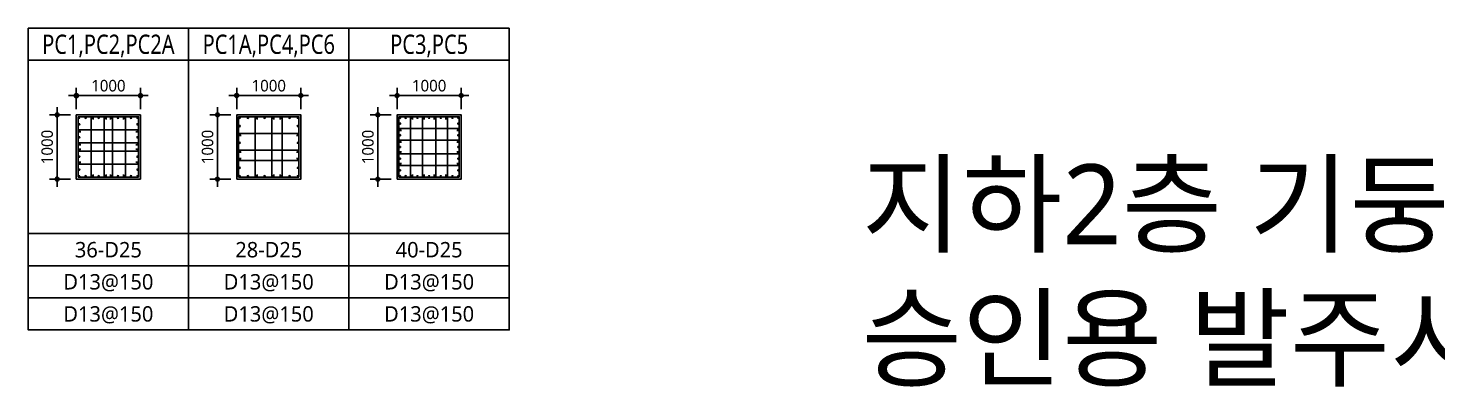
# Model space of a CAD drawing. Header units: millimetres. Extents: x 262481 to 2519995, y -394348 to 364571.
# Drawn here: x 466843 to 488817, y -196320 to -190735 of the extents above; entities that cross this region are included whole.
import ezdxf
from ezdxf.enums import TextEntityAlignment as Align

# ---------------------------------------------------------------- set-up
doc = ezdxf.new("R2010")
doc.units = ezdxf.units.MM
doc.header["$LTSCALE"] = 65
doc.layers.get('Defpoints').update_dxf_attribs({"color": 145})
for name, color, linetype in [('AMAC-TITLE', 7, 'Continuous'), ('BAR', 2, 'Continuous'), ('BARR', 1, 'Continuous'), ('DIM', 7, 'Continuous'), ('ELE', 7, 'Continuous'), ('HOOP', 2, 'Continuous'), ('LEADER', 7, 'Continuous'), ('기둥부호', 1, 'Continuous')]:
    doc.layers.add(name, color=color, linetype=linetype)
doc.layers.add('TEXT', color=3, linetype='Continuous', lineweight=9)
doc.styles.add('돋움', font='malgun.ttf')
doc.styles.add('맑은고딕', font='malgun.ttf')
doc.dimstyles.new('DIM_40', dxfattribs={"dimscale": 40, "dimtxt": 3, "dimasz": 1, "dimexe": 2, "dimexo": 1.5, "dimgap": 1, "dimtad": 1, "dimdec": 0, "dimzin": 0, "dimdsep": 46, "dimtxsty": '맑은고딕', "dimblk1": 'DIMDOT', "dimblk2": 'DIMDOT', "dimsah": 1, "dimcen": 0.09, "dimdle": 2, "dimclrd": 7, "dimclre": 7, "dimclrt": 6, "dimadec": 0, "dimazin": 0, "dimtfac": 1, "dimtdec": 0, "dimtix": 1, "dimtmove": 2, "dimatfit": 3, "dimldrblk": 'DIMDOT', "dimfxl": 0, "dimtolj": 1, "dimtzin": 0, "dimarcsym": 0})

# ---------------------------------------------------------------- blocks, each defined once
blk = doc.blocks.new('DIMDOT')
at = {"layer": 'DIM', "linetype": 'Continuous'}
blk.add_line((-2, 0), (2, 0), dxfattribs=at)
for radius in [0.5, 0.25]:
    blk.add_circle((0, 0), radius, dxfattribs=at)
blk = doc.blocks.new('*D20')
at = {"layer": 'Defpoints', "color": 0, "transparency": 16777216}
for p in [(467293, -192085), (467593, -192085), (467593, -193085)]:
    blk.add_point(p, dxfattribs=at)
at = {"layer": 'DIM', "color": 7, "lineweight": -2, "transparency": 16777216}
for p, q in [((467503, -192085), (467173, -192085)), ((467293, -193025), (467293, -192145)), ((467503, -193085), (467173, -193085))]:
    blk.add_line(p, q, dxfattribs=at)
at = {"layer": 'DIM', "color": 7, "lineweight": -2, "transparency": 16777216, "xscale": 60, "yscale": 60, "zscale": 60}
for p, rotation in [((467293, -192085), 90), ((467293, -193085), 270)]:
    blk.add_blockref('DIMDOT', p, dxfattribs=dict(at, rotation=rotation))
at = {"layer": 'DIM', "color": 6, "transparency": 16777216, "insert": (467139, -192585), "char_height": 180, "attachment_point": 5, "rotation": 90, "style": '맑은고딕'}
blk.add_mtext('\\A1;1000', dxfattribs=at)
blk = doc.blocks.new('*D21')
at = {"layer": 'Defpoints', "color": 0, "transparency": 16777216}
for p in [(467593, -191785), (467593, -192085), (468593, -192085)]:
    blk.add_point(p, dxfattribs=at)
at = {"layer": 'DIM', "color": 7, "lineweight": -2, "transparency": 16777216}
for p, q in [((467593, -191995), (467593, -191665)), ((468533, -191785), (467653, -191785)), ((468593, -191995), (468593, -191665))]:
    blk.add_line(p, q, dxfattribs=at)
at = {"layer": 'DIM', "color": 7, "lineweight": -2, "transparency": 16777216, "xscale": 60, "yscale": 60, "zscale": 60, "rotation": 180}
blk.add_blockref('DIMDOT', (467593, -191785), dxfattribs=at)
at = {"layer": 'DIM', "color": 7, "lineweight": -2, "transparency": 16777216, "xscale": 60, "yscale": 60, "zscale": 60}
blk.add_blockref('DIMDOT', (468593, -191785), dxfattribs=at)
at = {"layer": 'DIM', "color": 6, "transparency": 16777216, "insert": (468093, -191631), "char_height": 180, "attachment_point": 5, "style": '맑은고딕'}
blk.add_mtext('\\A1;1000', dxfattribs=at)
blk = doc.blocks.new('BAR')
at = {"layer": 'BARR'}
h = blk.add_hatch(color=256, dxfattribs=at)
edge = h.paths.add_edge_path()
edge.add_arc((0, 0), 15, 0, 360)
blk.add_circle((0, 0), 15, dxfattribs=at)
blk = doc.blocks.new('*D25')
at = {"layer": 'Defpoints', "color": 0, "transparency": 16777216}
for p in [(450, 3350), (750, 3350), (750, 2350)]:
    blk.add_point(p, dxfattribs=at)
at = {"layer": 'DIM', "color": 7, "lineweight": -2, "transparency": 16777216}
for p, q in [((660, 3350), (330, 3350)), ((450, 2410), (450, 3290)), ((660, 2350), (330, 2350))]:
    blk.add_line(p, q, dxfattribs=at)
at = {"layer": 'DIM', "color": 7, "lineweight": -2, "transparency": 16777216, "xscale": 60, "yscale": 60, "zscale": 60}
for p, rotation in [((450, 3350), 90), ((450, 2350), 270)]:
    blk.add_blockref('DIMDOT', p, dxfattribs=dict(at, rotation=rotation))
at = {"layer": 'DIM', "color": 6, "transparency": 16777216, "insert": (296, 2850), "char_height": 180, "attachment_point": 5, "rotation": 90, "style": '맑은고딕'}
blk.add_mtext('\\A1;1000', dxfattribs=at)
blk = doc.blocks.new('*D26')
at = {"layer": 'Defpoints', "color": 0, "transparency": 16777216}
for p in [(750, 3650), (750, 3350), (1750, 3350)]:
    blk.add_point(p, dxfattribs=at)
at = {"layer": 'DIM', "color": 7, "lineweight": -2, "transparency": 16777216}
for p, q in [((750, 3440), (750, 3770)), ((1750, 3440), (1750, 3770)), ((1690, 3650), (810, 3650))]:
    blk.add_line(p, q, dxfattribs=at)
at = {"layer": 'DIM', "color": 7, "lineweight": -2, "transparency": 16777216, "xscale": 60, "yscale": 60, "zscale": 60, "rotation": 180}
blk.add_blockref('DIMDOT', (750, 3650), dxfattribs=at)
at = {"layer": 'DIM', "color": 7, "lineweight": -2, "transparency": 16777216, "xscale": 60, "yscale": 60, "zscale": 60}
blk.add_blockref('DIMDOT', (1750, 3650), dxfattribs=at)
at = {"layer": 'DIM', "color": 6, "transparency": 16777216, "insert": (1250, 3804), "char_height": 180, "attachment_point": 5, "style": '맑은고딕'}
blk.add_mtext('\\A1;1000', dxfattribs=at)
blk = doc.blocks.new('*D27')
at = {"layer": 'Defpoints', "color": 0, "transparency": 16777216}
for p in [(450, 3350), (750, 3350), (750, 2350)]:
    blk.add_point(p, dxfattribs=at)
at = {"layer": 'DIM', "color": 7, "lineweight": -2, "transparency": 16777216}
for p, q in [((660, 3350), (330, 3350)), ((450, 2410), (450, 3290)), ((660, 2350), (330, 2350))]:
    blk.add_line(p, q, dxfattribs=at)
at = {"layer": 'DIM', "color": 7, "lineweight": -2, "transparency": 16777216, "xscale": 60, "yscale": 60, "zscale": 60}
for p, rotation in [((450, 3350), 90), ((450, 2350), 270)]:
    blk.add_blockref('DIMDOT', p, dxfattribs=dict(at, rotation=rotation))
at = {"layer": 'DIM', "color": 6, "transparency": 16777216, "insert": (296, 2850), "char_height": 180, "attachment_point": 5, "rotation": 90, "style": '맑은고딕'}
blk.add_mtext('\\A1;1000', dxfattribs=at)
blk = doc.blocks.new('*D28')
at = {"layer": 'Defpoints', "color": 0, "transparency": 16777216}
for p in [(750, 3650), (750, 3350), (1750, 3350)]:
    blk.add_point(p, dxfattribs=at)
at = {"layer": 'DIM', "color": 7, "lineweight": -2, "transparency": 16777216}
for p, q in [((750, 3440), (750, 3770)), ((1750, 3440), (1750, 3770)), ((1690, 3650), (810, 3650))]:
    blk.add_line(p, q, dxfattribs=at)
at = {"layer": 'DIM', "color": 7, "lineweight": -2, "transparency": 16777216, "xscale": 60, "yscale": 60, "zscale": 60, "rotation": 180}
blk.add_blockref('DIMDOT', (750, 3650), dxfattribs=at)
at = {"layer": 'DIM', "color": 7, "lineweight": -2, "transparency": 16777216, "xscale": 60, "yscale": 60, "zscale": 60}
blk.add_blockref('DIMDOT', (1750, 3650), dxfattribs=at)
at = {"layer": 'DIM', "color": 6, "transparency": 16777216, "insert": (1250, 3804), "char_height": 180, "attachment_point": 5, "style": '맑은고딕'}
blk.add_mtext('\\A1;1000', dxfattribs=at)
blk = doc.blocks.new('PC1')
at = {"layer": 'BAR'}
blk.add_lwpolyline([(1720, 2380), (780, 2380), (780, 3320), (1720, 3320)], close=True, dxfattribs=at)
at = {"layer": 'ELE'}
blk.add_lwpolyline([(750, 2350), (750, 3350), (1750, 3350), (1750, 2350)], close=True, dxfattribs=at)
at = {"layer": 'HOOP'}
for points in [[(1012.2, 3280), (1012.2, 3305, 1), (982.2, 3305), (982.2, 2395, 1), (1012.2, 2395), (1012.2, 2420)], [(1214.4, 3280), (1214.4, 3305, 1), (1184.4, 3305), (1184.4, 2395, 1), (1214.4, 2395), (1214.4, 2420)], [(1285.6, 3280), (1285.6, 3305, -1), (1315.6, 3305), (1315.6, 2395, -1), (1285.6, 2395), (1285.6, 2420)], [(1487.8, 3280), (1487.8, 3305, -1), (1517.8, 3305), (1517.8, 2395, -1), (1487.8, 2395), (1487.8, 2420)], [(820, 3087.8), (795, 3087.8, -1), (795, 3117.8), (1705, 3117.8, -1), (1705, 3087.8), (1680, 3087.8)], [(820, 2885.6), (795, 2885.6, -1), (795, 2915.6), (1705, 2915.6, -1), (1705, 2885.6), (1680, 2885.6)], [(820, 2814.4), (795, 2814.4, 1), (795, 2784.4), (1705, 2784.4, 1), (1705, 2814.4), (1680, 2814.4)], [(820, 2612.2), (795, 2612.2, 1), (795, 2582.2), (1705, 2582.2, 1), (1705, 2612.2), (1680, 2612.2)]]:
    blk.add_lwpolyline(points, format="xyb", dxfattribs=at)
at = {"layer": 'LEADER'}
for p, q in [((0, 4200), (2500, 4200)), ((0, 1500), (2500, 1500)), ((0, 1000), (2500, 1000)), ((0, 500), (2500, 500))]:
    blk.add_line(p, q, dxfattribs=at)
blk.add_lwpolyline([(2500, 4700), (2500, 0), (0, 0), (0, 4700), (2500, 4700)], dxfattribs=at)
at = {"layer": 'BAR', "xscale": 0.6666666666666666, "yscale": 0.6666666666666666, "zscale": 0.6666666666666666, "rotation": 180}
for p in [(795, 3305), (896.1, 3305), (997.2, 3305), (1098.3, 3305), (1199.4, 3305), (1300.6, 3305), (1401.7, 3305), (1502.8, 3305), (1603.9, 3305), (1705, 3305), (896.1, 2395), (997.2, 2395), (1098.3, 2395), (1199.4, 2395), (1300.6, 2395), (1401.7, 2395), (1502.8, 2395), (1603.9, 2395)]:
    blk.add_blockref('BAR', p, dxfattribs=at)
at = {"layer": 'BAR', "xscale": -0.6666666666666666, "yscale": 0.6666666666666666, "zscale": 0.6666666666666666}
for p in [(795, 3203.9), (795, 3102.8), (1705, 3203.9), (1705, 3102.8), (795, 3001.7), (795, 2900.6), (1705, 3001.7), (1705, 2900.6), (795, 2799.4), (795, 2698.3), (1705, 2799.4), (1705, 2698.3), (795, 2597.2), (795, 2496.1), (1705, 2597.2), (1705, 2496.1), (795, 2395), (1705, 2395)]:
    blk.add_blockref('BAR', p, dxfattribs=at)
at = {"layer": 'TEXT', "color": 4, "style": '맑은고딕', "width": 0.8}
blk.add_text('PC1,PC2,PC2A', height=300, dxfattribs=at).set_placement((1250, 4450), align=Align.MIDDLE_CENTER)
at = {"layer": 'TEXT', "style": '맑은고딕'}
for s, p in [('36-D25', (1250, 1250)), ('D13@150', (1250, 750)), ('D13@150', (1250, 250))]:
    blk.add_text(s, height=240, dxfattribs=at).set_placement(p, align=Align.MIDDLE_CENTER)
at = {"layer": 'DIM'}
dim = blk.add_linear_dim(base=(750, 3650), p1=(1750, 3350), p2=(750, 3350), dimstyle='DIM_40', override={"dimscale": 60}, dxfattribs=at)
dim.commit()
dim.dimension.update_dxf_attribs({"geometry": '*D21', "text_midpoint": (1250, 3803.5), "insert": (-466843, 195434.7)})
dim = blk.add_linear_dim(base=(450, 3350), p1=(750, 2350), p2=(750, 3350), angle=270, dimstyle='DIM_40', override={"dimscale": 60}, dxfattribs=at)
dim.commit()
dim.dimension.update_dxf_attribs({"geometry": '*D20', "text_midpoint": (296.5, 2850), "insert": (-466843, 195434.7)})
blk = doc.blocks.new('PC1a')
at = {"layer": 'BAR'}
blk.add_lwpolyline([(1720, 2380), (780, 2380), (780, 3320), (1720, 3320)], close=True, dxfattribs=at)
at = {"layer": 'ELE'}
blk.add_lwpolyline([(750, 2350), (750, 3350), (1750, 3350), (1750, 2350)], close=True, dxfattribs=at)
at = {"layer": 'HOOP'}
for points in [[(1070, 3280), (1070, 3305, 1), (1040, 3305), (1040, 2395, 1), (1070, 2395), (1070, 2420)], [(1330, 3280), (1330, 3305, 1), (1300, 3305), (1300, 2395, 1), (1330, 2395), (1330, 2420)], [(1430, 3280), (1430, 3305, -1), (1460, 3305), (1460, 2395, -1), (1430, 2395), (1430, 2420)], [(820, 3030), (795, 3030, -1), (795, 3060), (1705, 3060, -1), (1705, 3030), (1680, 3030)], [(820, 2770), (795, 2770, -1), (795, 2800), (1705, 2800, -1), (1705, 2770), (1680, 2770)], [(820, 2670), (795, 2670, 1), (795, 2640), (1705, 2640, 1), (1705, 2670), (1680, 2670)]]:
    blk.add_lwpolyline(points, format="xyb", dxfattribs=at)
at = {"layer": 'LEADER'}
for p, q in [((0, 4200), (2500, 4200)), ((0, 1500), (2500, 1500)), ((0, 1000), (2500, 1000)), ((0, 500), (2500, 500))]:
    blk.add_line(p, q, dxfattribs=at)
blk.add_lwpolyline([(2500, 4700), (2500, 0), (0, 0), (0, 4700), (2500, 4700)], dxfattribs=at)
at = {"layer": 'BAR', "xscale": 0.6666666666666666, "yscale": 0.6666666666666666, "zscale": 0.6666666666666666, "rotation": 180}
for p in [(795, 3305), (925, 3305), (1055, 3305), (1185, 3305), (1315, 3305), (1445, 3305), (1575, 3305), (1705, 3305), (925, 2395), (1055, 2395), (1185, 2395), (1315, 2395), (1445, 2395), (1575, 2395)]:
    blk.add_blockref('BAR', p, dxfattribs=at)
at = {"layer": 'BAR', "xscale": -0.6666666666666666, "yscale": 0.6666666666666666, "zscale": 0.6666666666666666}
for p in [(795, 3175), (1705, 3175), (795, 3045), (795, 2915), (1705, 3045), (1705, 2915), (795, 2785), (795, 2655), (1705, 2785), (1705, 2655), (795, 2525), (1705, 2525), (795, 2395), (1705, 2395)]:
    blk.add_blockref('BAR', p, dxfattribs=at)
at = {"layer": 'TEXT', "color": 1, "style": '맑은고딕', "width": 0.8}
blk.add_text('PC1A,PC4,PC6', height=300, dxfattribs=at).set_placement((1250, 4450), align=Align.MIDDLE_CENTER)
at = {"layer": 'TEXT', "style": '맑은고딕'}
for s, p in [('28-D25', (1250, 1250)), ('D13@150', (1250, 750)), ('D13@150', (1250, 250))]:
    blk.add_text(s, height=240, dxfattribs=at).set_placement(p, align=Align.MIDDLE_CENTER)
at = {"layer": 'DIM'}
dim = blk.add_linear_dim(base=(750, 3650), p1=(1750, 3350), p2=(750, 3350), dimstyle='DIM_40', override={"dimscale": 60}, dxfattribs=at)
dim.commit()
dim.dimension.update_dxf_attribs({"geometry": '*D26', "text_midpoint": (1250, 3803.5)})
dim = blk.add_linear_dim(base=(450, 3350), p1=(750, 2350), p2=(750, 3350), angle=270, dimstyle='DIM_40', override={"dimscale": 60}, dxfattribs=at)
dim.commit()
dim.dimension.update_dxf_attribs({"geometry": '*D25', "text_midpoint": (296.5, 2850)})
blk = doc.blocks.new('zdhrthaes')
at = {"layer": 'BAR'}
blk.add_lwpolyline([(1720, 2380), (780, 2380), (780, 3320), (1720, 3320)], close=True, dxfattribs=at)
at = {"layer": 'ELE'}
blk.add_lwpolyline([(750, 2350), (750, 3350), (1750, 3350), (1750, 2350)], close=True, dxfattribs=at)
at = {"layer": 'HOOP'}
for points in [[(992, 3280), (992, 3305, 1), (962, 3305), (962, 2395, 1), (992, 2395), (992, 2420)], [(1174, 3280), (1174, 3305, 1), (1144, 3305), (1144, 2395, 1), (1174, 2395), (1174, 2420)], [(1326, 3280), (1326, 3305, -1), (1356, 3305), (1356, 2395, -1), (1326, 2395), (1326, 2420)], [(1508, 3280), (1508, 3305, -1), (1538, 3305), (1538, 2395, -1), (1508, 2395), (1508, 2420)], [(820, 3108), (795, 3108, -1), (795, 3138), (1705, 3138, -1), (1705, 3108), (1680, 3108)], [(820, 2926), (795, 2926, -1), (795, 2956), (1705, 2956, -1), (1705, 2926), (1680, 2926)], [(820, 2774), (795, 2774, 1), (795, 2744), (1705, 2744, 1), (1705, 2774), (1680, 2774)], [(820, 2592), (795, 2592, 1), (795, 2562), (1705, 2562, 1), (1705, 2592), (1680, 2592)]]:
    blk.add_lwpolyline(points, format="xyb", dxfattribs=at)
at = {"layer": 'LEADER'}
for p, q in [((0, 4200), (2500, 4200)), ((0, 1500), (2500, 1500)), ((0, 1000), (2500, 1000)), ((0, 500), (2500, 500))]:
    blk.add_line(p, q, dxfattribs=at)
blk.add_lwpolyline([(2500, 4700), (2500, 0), (0, 0), (0, 4700), (2500, 4700)], dxfattribs=at)
at = {"layer": 'BAR', "xscale": 0.6666666666666666, "yscale": 0.6666666666666666, "zscale": 0.6666666666666666, "rotation": 180}
for p in [(795, 3305), (886, 3305), (977, 3305), (1068, 3305), (1159, 3305), (1250, 3305), (1341, 3305), (1432, 3305), (1523, 3305), (1614, 3305), (1705, 3305), (795, 3214), (795, 3123), (1705, 3214), (1705, 3123), (795, 3032), (795, 2941), (795, 2850), (1705, 3032), (1705, 2941), (1705, 2850), (795, 2759), (795, 2668), (1705, 2759), (1705, 2668), (795, 2577), (795, 2486), (1705, 2577), (1705, 2486), (886, 2395), (977, 2395), (1068, 2395), (1159, 2395), (1250, 2395), (1341, 2395), (1432, 2395), (1523, 2395), (1614, 2395)]:
    blk.add_blockref('BAR', p, dxfattribs=at)
at = {"layer": 'BAR', "xscale": -0.6666666666666666, "yscale": 0.6666666666666666, "zscale": 0.6666666666666666}
for p in [(795, 2395), (1705, 2395)]:
    blk.add_blockref('BAR', p, dxfattribs=at)
at = {"layer": 'TEXT', "color": 3, "style": '맑은고딕', "width": 0.8}
blk.add_text('PC3,PC5', height=300, dxfattribs=at).set_placement((1250, 4450), align=Align.MIDDLE_CENTER)
at = {"layer": 'TEXT', "style": '맑은고딕'}
for s, p in [('40-D25', (1250, 1250)), ('D13@150', (1250, 750)), ('D13@150', (1250, 250))]:
    blk.add_text(s, height=240, dxfattribs=at).set_placement(p, align=Align.MIDDLE_CENTER)
at = {"layer": 'DIM'}
dim = blk.add_linear_dim(base=(750, 3650), p1=(1750, 3350), p2=(750, 3350), dimstyle='DIM_40', override={"dimscale": 60}, dxfattribs=at)
dim.commit()
dim.dimension.update_dxf_attribs({"geometry": '*D28', "text_midpoint": (1250, 3803.5)})
dim = blk.add_linear_dim(base=(450, 3350), p1=(750, 2350), p2=(750, 3350), angle=270, dimstyle='DIM_40', override={"dimscale": 60}, dxfattribs=at)
dim.commit()
dim.dimension.update_dxf_attribs({"geometry": '*D27', "text_midpoint": (296.5, 2850)})

msp = doc.modelspace()

# ---------------------------------------------------------------- block references
at = {"layer": '기둥부호', "color": 7}
for name, p in [('PC1', (466843, -195434.7)), ('PC1a', (469343, -195434.7)), ('zdhrthaes', (471843, -195434.7))]:
    msp.add_blockref(name, p, dxfattribs=at)

# ---------------------------------------------------------------- texts
at = {"layer": 'AMAC-TITLE', "color": 2, "linetype": 'Continuous', "style": '돋움'}
for s, p in [('지하2층 기둥적용시 135+135로 변경', (479835.9, -194100.1)), ('승인용 발주시 내진철근으로 변경할것', (479835.9, -196185.8))]:
    msp.add_text(s, height=1245.658, dxfattribs=at).set_placement(p)

doc.saveas('drawing.dxf')
